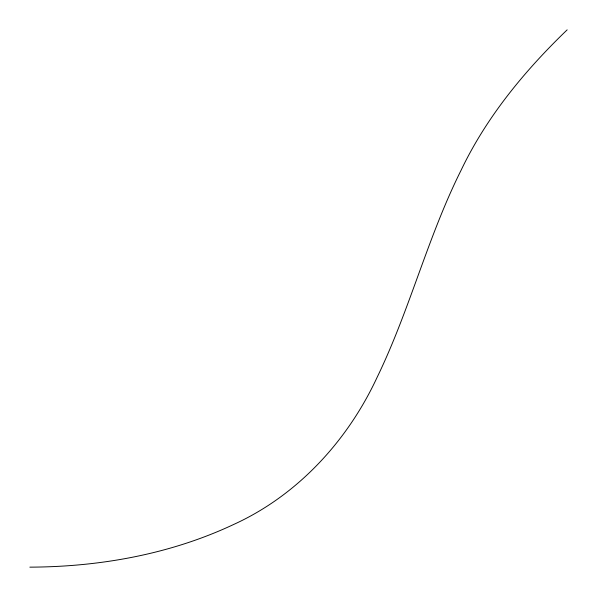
<?xml version="1.0" encoding="UTF-8"?>
<svg xmlns="http://www.w3.org/2000/svg" width="597" height="597" viewBox="0 0 597 597"><rect width="100%" height="100%" fill="white"/><g stroke="black" fill="none" stroke-linecap="round" stroke-linejoin="round"><path stroke-width="0.9" d="M567.15 29.85C524.726 70.715 486.577 116.84 461.071 170.287C427.698 237.009 409.706 310.097 377.185 377.185C347.73 440.616 297.828 495.264 233.681 524.464C170.242 554.285 99.654 566.874 29.85 567.15"/></g></svg>
